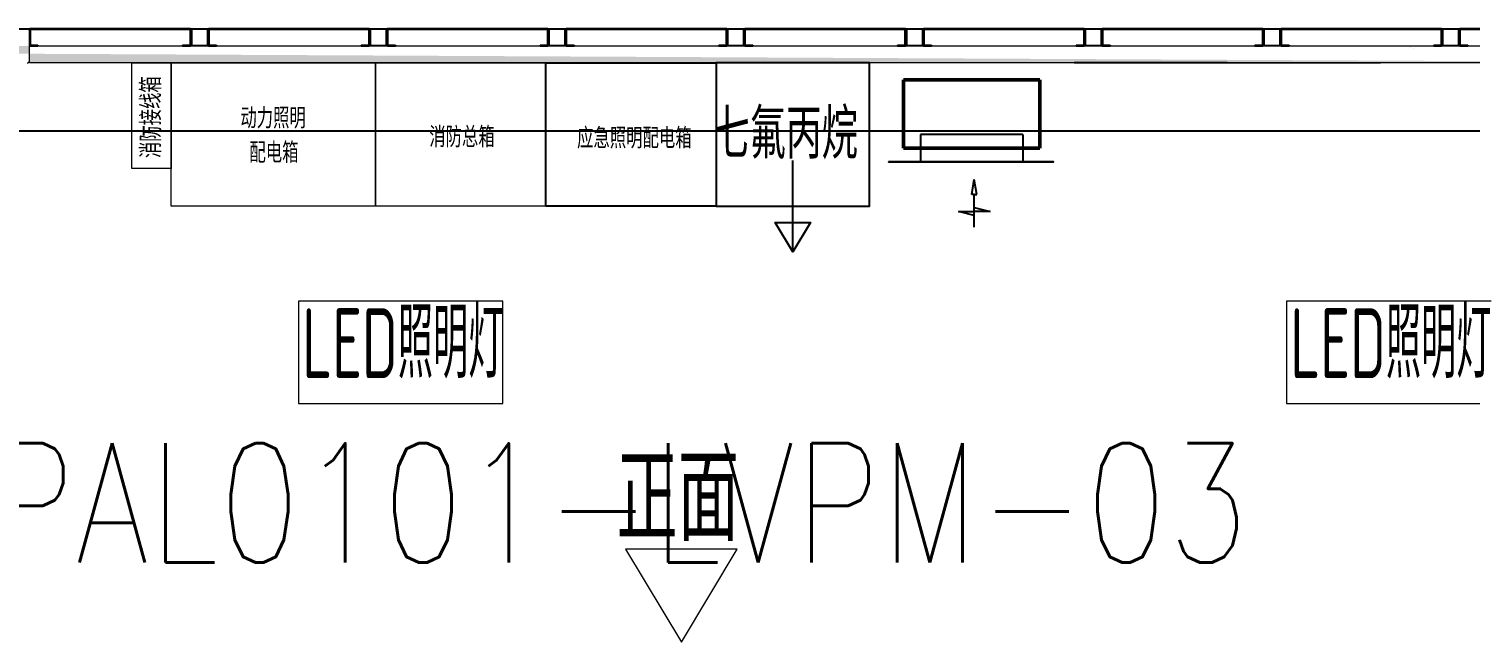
# Model space of a CAD drawing. Extents: x 758840 to 1108724, y -102573 to 143521.
# Drawn here: x 872265 to 876495, y 71883 to 73683 of the extents above; entities that cross this region are included whole.
import ezdxf
from ezdxf.enums import TextEntityAlignment as Align

# ---------------------------------------------------------------- set-up
doc = ezdxf.new("R2010")
doc.units = 0
doc.header["$LTSCALE"] = 1000
doc.header["$MEASUREMENT"] = 0
for name, color, linetype in [('01-房间正式编号', 1, 'Continuous'), ('02电气-设备', 255, 'Continuous'), ('02电气-设备基础', 252, 'Continuous'), ('ACS_PFG_FK', 30, 'Continuous'), ('hdt-101供电设计', 6, 'Continuous'), ('PUB_TEXT', 7, 'Continuous'), ('消防布置', 8, 'Continuous')]:
    doc.layers.add(name, color=color, linetype=linetype)
for name, color, linetype, lineweight in [('ACS_KT_LH', 51, 'ACS-LH', 60), ('ACS_PFG_F2', 31, 'Continuous', 50), ('细实线', 3, 'Continuous', 5)]:
    doc.layers.add(name, color=color, linetype=linetype, lineweight=lineweight)
doc.styles.add('_TEL_DIM', font='SIMPLEX', dxfattribs={"width": 0.8, "height": 3.5, "bigfont": 'HZTXT'})
doc.styles.add('Huarun_ziti', font='gbenor.shx', dxfattribs={"width": 0.7, "bigfont": 'gbcbig.shx'})
doc.styles.get("Standard").update_dxf_attribs({"font": 'gbenor.shx', "bigfont": 'gbcbig.shx'})
doc.styles.add('宋体', font='', dxfattribs={"width": 0.7})
doc.styles.add('平面图B$0$HZ', font='romans.shx', dxfattribs={"width": 0.8, "bigfont": 'gbcbig.shx'})
doc.styles.get('宋体').set_extended_font_data('SimSun')
doc.linetypes.add('ACS-LH', pattern='A,1,-0.25,1,-0.25,1,-0.25,1,-0.4,["LH",宋体,S=0.25,R=0,X=-0.2,Y=-0.1],-0.4', length=5.55)

# ---------------------------------------------------------------- blocks, each defined once
blk = doc.blocks.new('BD4-PAL0101-LVPM-03')
at = {"ltscale": 5}
h = blk.add_hatch(dxfattribs=at)
h.set_pattern_fill('隔热材料01', color=8, scale=80, angle=45)
h.set_pattern_definition([(315, (-6393581, 4851832.664), (28.28427125, 28.28427125), [4.0142, -35.9858]), (315, (-6393602.19, 4851811.474), (28.28427125, 28.28427125), [4.0142, -35.9858]), (135, (-6393568.565, 4851806.713), (-28.28427125, -28.28427125), [4.0142, -35.9858]), (135, (-6393576.24, 4851799.04), (-28.28427125, -28.28427125), [4.0142, -35.9858]), (225, (-6393553.707, 4851812.48), (28.28427125, -28.28427125), [40.0194, 0.0194]), (180, (-6393563.022, 4851806.003), (-28.2842, 28.2842), [3.4144, -53.1542]), (161.56505, (-6393538.152, 4851834.288), (-28.284169758, 28.28429741), [2.244, -87.1988]), (161.56505, (-6393566.436, 4851806.003), (-28.284169758, 28.28429741), [2.244, -87.1988]), (198.43495, (-6393530.48, 4851835.707), (-28.28429741, 28.28416976), [4.488, -84.9548]), (198.43495, (-6393558.764, 4851807.422), (-28.28429741, 28.28416976), [4.488, -84.9548]), (108.43495, (-6393543.119, 4851837.835), (-28.28429741, 28.284169758), [21.3712, -68.0716]), (108.43495, (-6393571.403, 4851809.551), (-28.28429741, 28.284169758), [21.3712, -68.0716]), (161.56505, (-6393552.715, 4851860.948), (-28.284169758, 28.28429741), [2.244, -87.1988]), (161.56505, (-6393581, 4851832.664), (-28.284169758, 28.28429741), [2.244, -87.1988]), (180, (-6393583.129, 4851833.374), (-28.2842, 28.2842), [3.4144, -53.1542]), (198.43495, (-6393558.26, 4851861.658), (-28.28429741, 28.28416976), [4.488, -84.9548]), (198.43495, (-6393586.543, 4851833.374), (-28.28429741, 28.28416976), [4.488, -84.9548]), (90, (-6393602.9, 4851813.603), (-28.2842, 28.2842), [3.4144, -53.1542]), (108.43495, (-6393573.905, 4851839.759), (-28.28429741, 28.284169758), [2.244, -87.1988]), (108.43495, (-6393602.19, 4851811.474), (-28.28429741, 28.284169758), [2.244, -87.1988]), (71.56505, (-6393574.615, 4851845.3), (-28.28416976, 28.28429741), [4.488, -84.9548]), (71.56505, (-6393602.9, 4851817.017), (-28.28416976, 28.28429741), [4.488, -84.9548]), (161.56505, (-6393550.793, 4851830.162), (-28.284169758, 28.28429741), [21.3712, -68.0716]), (161.56505, (-6393579.077, 4851801.878), (-28.284169758, 28.28429741), [21.3712, -68.0716]), (90, (-6393575.53, 4851793.496), (-28.2842, 28.2842), [3.4144, -53.1542]), (108.43495, (-6393547.244, 4851825.195), (-28.28429741, 28.284169758), [2.244, -87.1988]), (108.43495, (-6393575.529, 4851796.91), (-28.28429741, 28.284169758), [2.244, -87.1988]), (71.56505, (-6393548.664, 4851817.523), (-28.28416976, 28.28429741), [4.488, -84.9548]), (71.56505, (-6393576.948, 4851789.24), (-28.28416976, 28.28429741), [4.488, -84.9548])])
edge = h.paths.add_edge_path()
edge.add_line((1914731.1, 716073.1), (1914731.1, 716023.1))
edge.add_line((1914741, 716023.1), (1914741, 716073.1))
edge.add_line((1914961.1, 716073.1), (1915777, 716073.1))
edge.add_line((1915777, 716023.1), (1914961.1, 716023.1))
edge.add_line((1915877, 716073.1), (1917641.1, 716073.1))
edge.add_line((1917641.1, 716023.1), (1915877, 716023.1))
edge.add_line((1919291.1, 716073.1), (1924487.1, 716073.1))
edge.add_line((1924487.1, 716023.1), (1919291.1, 716023.1))
edge.add_line((1924587.1, 716073.1), (1928137.1, 716073.1))
edge.add_line((1928137.1, 716023.1), (1924587.1, 716023.1))
edge = h.paths.add_edge_path(flags=17)
edge.add_line((1924487.1, 716073.1), (1924487.1, 716023.1))
edge.add_line((1924587.1, 716023.1), (1924587.1, 716073.1))
edge.add_line((1919291.1, 716023.1), (1919291.1, 716073.1))
edge.add_line((1917641.1, 716073.1), (1917641.1, 716023.1))
edge.add_line((1914961.1, 716023.1), (1914961.1, 716073.1))
edge.add_line((1928137.1, 716073.1), (1928137.1, 716023.1))
at = {"linetype": 'Continuous', "lineweight": 25}
for p, q in [((1919763.5, 716123.1), (1919293.3, 716123.1)), ((1920288.1, 716123.1), (1919817.9, 716123.1)), ((1920812.7, 716123.1), (1920342.5, 716123.1)), ((1921337.3, 716123.1), (1920867.1, 716123.1)), ((1921861.9, 716123.1), (1921391.7, 716123.1)), ((1922386.5, 716123.1), (1921916.3, 716123.1)), ((1922911.1, 716123.1), (1922440.9, 716123.1)), ((1923435.7, 716123.1), (1922965.5, 716123.1)), ((1923960.3, 716123.1), (1923490.1, 716123.1)), ((1919291.1, 716120.9), (1919291.1, 716075.3)), ((1919293.1, 716120.9), (1919293.1, 716075.3)), ((1919763.5, 716121.1), (1919293.3, 716121.1)), ((1919763.7, 716075.3), (1919763.7, 716120.9)), ((1919765.7, 716120.9), (1919765.7, 716075.3)), ((1919765.7, 716075.3), (1919765.7, 716120.9)), ((1919815.7, 716120.9), (1919815.7, 716075.3)), ((1919817.7, 716120.9), (1919817.7, 716075.3)), ((1920288.1, 716121.1), (1919817.9, 716121.1)), ((1920288.3, 716075.3), (1920288.3, 716120.9)), ((1920290.3, 716120.9), (1920290.3, 716075.3)), ((1920290.3, 716075.3), (1920290.3, 716120.9)), ((1920340.3, 716120.9), (1920340.3, 716075.3)), ((1920342.3, 716120.9), (1920342.3, 716075.3)), ((1920812.7, 716121.1), (1920342.5, 716121.1)), ((1920812.9, 716075.3), (1920812.9, 716120.9)), ((1920814.9, 716120.9), (1920814.9, 716075.3)), ((1920814.9, 716075.3), (1920814.9, 716120.9)), ((1920864.9, 716120.9), (1920864.9, 716075.3)), ((1920866.9, 716120.9), (1920866.9, 716075.3)), ((1921337.3, 716121.1), (1920867.1, 716121.1)), ((1921337.5, 716075.3), (1921337.5, 716120.9)), ((1921339.5, 716120.9), (1921339.5, 716075.3)), ((1921339.5, 716075.3), (1921339.5, 716120.9)), ((1921389.5, 716120.9), (1921389.5, 716075.3)), ((1921391.5, 716120.9), (1921391.5, 716075.3)), ((1921861.9, 716121.1), (1921391.7, 716121.1)), ((1921862.1, 716075.3), (1921862.1, 716120.9)), ((1921864.1, 716075.3), (1921864.1, 716120.9)), ((1921864.1, 716120.9), (1921864.1, 716075.3)), ((1921914.1, 716120.9), (1921914.1, 716075.3)), ((1921916.1, 716120.9), (1921916.1, 716075.3)), ((1922386.5, 716121.1), (1921916.3, 716121.1)), ((1922386.7, 716075.3), (1922386.7, 716120.9)), ((1922388.7, 716120.9), (1922388.7, 716075.3)), ((1922388.7, 716075.3), (1922388.7, 716120.9)), ((1922438.7, 716120.9), (1922438.7, 716075.3)), ((1922440.7, 716120.9), (1922440.7, 716075.3)), ((1922911.1, 716121.1), (1922440.9, 716121.1)), ((1922911.3, 716075.3), (1922911.3, 716120.9)), ((1922913.3, 716120.9), (1922913.3, 716075.3)), ((1922913.3, 716075.3), (1922913.3, 716120.9)), ((1922963.3, 716120.9), (1922963.3, 716075.3)), ((1922965.3, 716120.9), (1922965.3, 716075.3)), ((1923435.7, 716121.1), (1922965.5, 716121.1)), ((1923435.9, 716075.3), (1923435.9, 716120.9)), ((1923437.9, 716120.9), (1923437.9, 716075.3)), ((1923437.9, 716075.3), (1923437.9, 716120.9)), ((1923487.9, 716120.9), (1923487.9, 716075.3)), ((1923489.9, 716120.9), (1923489.9, 716075.3)), ((1923960.3, 716121.1), (1923490.1, 716121.1)), ((1919293.3, 716075.1), (1919316.1, 716075.1)), ((1919293.3, 716073.1), (1919316.1, 716073.1)), ((1919316.1, 716075.1), (1919316.1, 716073.1)), ((1919740.7, 716075.1), (1919740.7, 716073.1)), ((1919740.7, 716075.1), (1919763.5, 716075.1)), ((1919740.7, 716073.1), (1919763.5, 716073.1)), ((1919817.9, 716075.1), (1919840.7, 716075.1)), ((1919817.9, 716073.1), (1919840.7, 716073.1)), ((1919840.7, 716075.1), (1919840.7, 716073.1)), ((1920265.3, 716075.1), (1920265.3, 716073.1)), ((1920265.3, 716075.1), (1920288.1, 716075.1)), ((1920265.3, 716073.1), (1920288.1, 716073.1)), ((1920342.5, 716075.1), (1920365.3, 716075.1)), ((1920342.5, 716073.1), (1920365.3, 716073.1)), ((1920365.3, 716075.1), (1920365.3, 716073.1)), ((1920789.9, 716075.1), (1920789.9, 716073.1)), ((1920789.9, 716075.1), (1920812.7, 716075.1)), ((1920789.9, 716073.1), (1920812.7, 716073.1)), ((1920867.1, 716075.1), (1920889.9, 716075.1)), ((1920867.1, 716073.1), (1920889.9, 716073.1)), ((1920889.9, 716075.1), (1920889.9, 716073.1)), ((1921314.5, 716075.1), (1921314.5, 716073.1)), ((1921314.5, 716075.1), (1921337.3, 716075.1)), ((1921314.5, 716073.1), (1921337.3, 716073.1)), ((1921391.7, 716075.1), (1921414.5, 716075.1)), ((1921391.7, 716073.1), (1921414.5, 716073.1)), ((1921414.5, 716075.1), (1921414.5, 716073.1)), ((1921839.1, 716075.1), (1921839.1, 716073.1)), ((1921839.1, 716075.1), (1921861.9, 716075.1)), ((1921839.1, 716073.1), (1921861.9, 716073.1)), ((1921916.3, 716075.1), (1921939.1, 716075.1)), ((1921916.3, 716073.1), (1921939.1, 716073.1)), ((1921939.1, 716075.1), (1921939.1, 716073.1)), ((1922363.7, 716075.1), (1922363.7, 716073.1)), ((1922363.7, 716075.1), (1922386.5, 716075.1)), ((1922363.7, 716073.1), (1922386.5, 716073.1)), ((1922440.9, 716075.1), (1922463.7, 716075.1)), ((1922440.9, 716073.1), (1922463.7, 716073.1)), ((1922463.7, 716075.1), (1922463.7, 716073.1)), ((1922888.3, 716075.1), (1922888.3, 716073.1)), ((1922888.3, 716075.1), (1922911.1, 716075.1)), ((1922888.3, 716073.1), (1922911.1, 716073.1)), ((1922965.5, 716075.1), (1922988.3, 716075.1)), ((1922965.5, 716073.1), (1922988.3, 716073.1)), ((1922988.3, 716075.1), (1922988.3, 716073.1)), ((1923412.9, 716075.1), (1923412.9, 716073.1)), ((1923412.9, 716075.1), (1923435.7, 716075.1)), ((1923412.9, 716073.1), (1923435.7, 716073.1)), ((1923490.1, 716075.1), (1923512.9, 716075.1)), ((1923490.1, 716073.1), (1923512.9, 716073.1)), ((1923512.9, 716075.1), (1923512.9, 716073.1))]:
    blk.add_line(p, q, dxfattribs=at)
at = {"lineweight": 15}
for p, q in [((1919291.1, 716073.1), (1924487.1, 716073.1)), ((1919291.1, 716023.1), (1919291.1, 716073.1)), ((1924487.1, 716023.1), (1919291.1, 716023.1)), ((1919591.9, 715713.1), (1919591.9, 716023.1)), ((1919591.9, 716023.1), (1919706.9, 716023.1)), ((1919706.9, 716023.1), (1919706.9, 715713.1)), ((1920306.9, 716023.1), (1920806.9, 716023.1)), ((1920306.9, 715603.1), (1920306.9, 716023.1)), ((1920806.9, 716023.1), (1920806.9, 715603.1)), ((1919706.9, 715713.1), (1919591.9, 715713.1)), ((1920806.9, 715603.1), (1920306.9, 715603.1))]:
    blk.add_line(p, q, dxfattribs=at)
at = {"linetype": 'Continuous', "lineweight": 15}
for p, q in [((1919858.8, 716072.7), (1919858.8, 716072.7)), ((1920349.5, 716072.9), (1920349.5, 716072.9)), ((1921409.2, 716073), (1921409.2, 716073)), ((1922950.4, 716073), (1922950.4, 716073)), ((1923345.4, 716067.4), (1923345.4, 716067.4)), ((1923353, 716064.6), (1923353, 716064.6)), ((1923471.7, 716072.5), (1923471.7, 716072.5))]:
    blk.add_line(p, q, dxfattribs=at)
at = {"linetype": 'ByBlock', "lineweight": 15}
for p, q in [((1919706.9, 715603.1), (1919706.9, 716023.1)), ((1919706.9, 716023.1), (1920306.9, 716023.1)), ((1920306.9, 716023.1), (1920306.9, 715603.1)), ((1922704.9, 716023.1), (1923256.9, 716023.1)), ((1920306.9, 715603.1), (1919706.9, 715603.1))]:
    blk.add_line(p, q, dxfattribs=at)
at = {"lineweight": -3}
for p, q in [((1920806.9, 716023.1), (1921306.9, 716023.1)), ((1920806.9, 715603.1), (1920806.9, 716023.1)), ((1921306.9, 716023.1), (1921306.9, 715603.1)), ((1922807.2, 716023.1), (1922357.2, 716023.1)), ((1921306.9, 715603.1), (1920806.9, 715603.1))]:
    blk.add_line(p, q, dxfattribs=at)
for p, q in [((1922056.9, 715637, 200), (1922064.5, 715681.4, 200)), ((1922072, 715637, 200), (1922064.5, 715681.4, 200)), ((1922064.5, 715637, 200), (1922056.9, 715637, 200)), ((1922064.5, 715637, 200), (1922072, 715637, 200)), ((1922064.5, 715541, 200), (1922064.5, 715637, 200)), ((1922064.5, 715575, 200), (1922017.8, 715587, 200)), ((1922017.8, 715587, 200), (1922064.6, 715587, 200)), ((1922064.5, 715599, 200), (1922111.5, 715587, 200)), ((1922111.5, 715587, 200), (1922064.6, 715587, 200))]:
    blk.add_line(p, q)
blk.add_lwpolyline([(1921306.9, 715603.1), (1921756.9, 715603.1), (1921756.9, 716023.1), (1921306.9, 716023.1)], close=True, dxfattribs=at)
at = {"linetype": 'Continuous', "lineweight": 25}
for centre, radius, start, end in [((1919293.3, 716120.9), 2.2, 90, 180), ((1919763.5, 716120.9), 2.2, 0, 90), ((1919817.9, 716120.9), 2.2, 90, 180), ((1920288.1, 716120.9), 2.2, 0, 90), ((1920342.5, 716120.9), 2.2, 90, 180), ((1920812.7, 716120.9), 2.2, 0, 90), ((1920867.1, 716120.9), 2.2, 90, 180), ((1921337.3, 716120.9), 2.2, 0, 90), ((1921391.7, 716120.9), 2.2, 90, 180), ((1921861.9, 716120.9), 2.2, 0, 90), ((1921916.3, 716120.9), 2.2, 90, 180), ((1922386.5, 716120.9), 2.2, 0, 90), ((1922440.9, 716120.9), 2.2, 90, 180), ((1922911.1, 716120.9), 2.2, 0, 90), ((1922965.5, 716120.9), 2.2, 90, 180), ((1923435.7, 716120.9), 2.2, 0, 90), ((1923490.1, 716120.9), 2.2, 90, 180), ((1919293.3, 716120.9), 0.2, 90, 180), ((1919763.5, 716120.9), 0.2, 0, 90), ((1919817.9, 716120.9), 0.2, 90, 180), ((1920288.1, 716120.9), 0.2, 0, 90), ((1920342.5, 716120.9), 0.2, 90, 180), ((1920812.7, 716120.9), 0.2, 0, 90), ((1920867.1, 716120.9), 0.2, 90, 180), ((1921337.3, 716120.9), 0.2, 0, 90), ((1921391.7, 716120.9), 0.2, 90, 180), ((1921861.9, 716120.9), 0.2, 0, 90), ((1921916.3, 716120.9), 0.2, 90, 180), ((1922386.5, 716120.9), 0.2, 0, 90), ((1922440.9, 716120.9), 0.2, 90, 180), ((1922911.1, 716120.9), 0.2, 0, 90), ((1922965.5, 716120.9), 0.2, 90, 180), ((1923435.7, 716120.9), 0.2, 0, 90), ((1923490.1, 716120.9), 0.2, 90, 180), ((1919293.3, 716075.3), 2.2, 180, 270), ((1919293.3, 716075.3), 0.2, 180, 270), ((1919763.5, 716075.3), 0.2, 270, 0), ((1919763.5, 716075.3), 2.2, 270, 0), ((1919817.9, 716075.3), 2.2, 180, 270), ((1919817.9, 716075.3), 0.2, 180, 270), ((1920288.1, 716075.3), 0.2, 270, 0), ((1920288.1, 716075.3), 2.2, 270, 0), ((1920342.5, 716075.3), 2.2, 180, 270), ((1920342.5, 716075.3), 0.2, 180, 270), ((1920812.7, 716075.3), 0.2, 270, 0), ((1920812.7, 716075.3), 2.2, 270, 0), ((1920867.1, 716075.3), 2.2, 180, 270), ((1920867.1, 716075.3), 0.2, 180, 270), ((1921337.3, 716075.3), 0.2, 270, 0), ((1921337.3, 716075.3), 2.2, 270, 0), ((1921391.7, 716075.3), 2.2, 180, 270), ((1921391.7, 716075.3), 0.2, 180, 270), ((1921861.9, 716075.3), 0.2, 270, 0), ((1921861.9, 716075.3), 2.2, 270, 0), ((1921916.3, 716075.3), 2.2, 180, 270), ((1921916.3, 716075.3), 0.2, 180, 270), ((1922386.5, 716075.3), 0.2, 270, 0), ((1922386.5, 716075.3), 2.2, 270, 0), ((1922440.9, 716075.3), 2.2, 180, 270), ((1922440.9, 716075.3), 0.2, 180, 270), ((1922911.1, 716075.3), 0.2, 270, 0), ((1922911.1, 716075.3), 2.2, 270, 0), ((1922965.5, 716075.3), 2.2, 180, 270), ((1922965.5, 716075.3), 0.2, 180, 270), ((1923435.7, 716075.3), 0.2, 270, 0), ((1923435.7, 716075.3), 2.2, 270, 0), ((1923490.1, 716075.3), 2.2, 180, 270), ((1923490.1, 716075.3), 0.2, 180, 270)]:
    blk.add_arc(centre, radius, start, end, dxfattribs=at)
at = {"layer": 'ACS_KT_LH', "linetype": 'ByBlock', "lineweight": 15}
for p, q in [((1921368.8, 714596.4), (1921040.9, 714596.4)), ((1921040.9, 714596.4), (1921204.8, 714323.4)), ((1921204.8, 714323.4), (1921368.8, 714596.4))]:
    blk.add_line(p, q, dxfattribs=at)
at = {"layer": 'ACS_PFG_F2'}
for p, q in [((1921856.9, 715973.1), (1922257.2, 715973.1)), ((1921856.9, 715973.1), (1921856.9, 715773.2)), ((1922257.2, 715973.1), (1922257.2, 715773.2)), ((1921856.9, 715773.2), (1922257.2, 715773.2))]:
    blk.add_line(p, q, dxfattribs=at)
at = {"layer": 'ACS_PFG_FK'}
for p, q in [((1921906.9, 715813.2), (1921906.9, 715733.2)), ((1922207.2, 715813.2), (1921906.9, 715813.2)), ((1922207.2, 715813.2), (1922207.2, 715733.2))]:
    blk.add_line(p, q, dxfattribs=at)
at = {"layer": 'hdt-101供电设计', "lineweight": 15}
for p, q in [((1920681.1, 715323.6), (1920081.1, 715323.6)), ((1920081.1, 715323.6), (1920081.1, 715023.6)), ((1920681.1, 715023.6), (1920681.1, 715323.6)), ((1923581.1, 715323.6), (1922981.1, 715323.6)), ((1922981.1, 715323.6), (1922981.1, 715023.6)), ((1920081.1, 715023.6), (1920681.1, 715023.6)), ((1922981.1, 715023.6), (1923581.1, 715023.6))]:
    blk.add_line(p, q, dxfattribs=at)
at = {"layer": '消防布置', "linetype": 'ByBlock'}
blk.add_lwpolyline([(1921531.9, 715469.2), (1921479.7, 715555.3), (1921584.1, 715555.3), (1921531.9, 715469.2), (1921531.9, 715737)], dxfattribs=at)
at = {"layer": '细实线', "lineweight": 15}
for p, q in [((1919811.7, 716123.1), (1919769.7, 716123.1)), ((1920336.3, 716123.1), (1920294.3, 716123.1)), ((1920860.9, 716123.1), (1920818.9, 716123.1)), ((1921385.5, 716123.1), (1921343.5, 716123.1)), ((1921910.1, 716123.1), (1921868.1, 716123.1)), ((1922434.7, 716123.1), (1922392.7, 716123.1)), ((1922959.3, 716123.1), (1922917.3, 716123.1)), ((1923483.9, 716123.1), (1923441.9, 716123.1)), ((1919291.1, 716029.1), (1919291.1, 716117.1)), ((1919765.7, 716119.1), (1919765.7, 716077.1)), ((1919767.7, 716119.1), (1919767.7, 716077.1)), ((1919811.7, 716121.1), (1919769.7, 716121.1)), ((1919813.7, 716077.1), (1919813.7, 716119.1)), ((1919815.7, 716077.1), (1919815.7, 716119.1)), ((1920290.3, 716119.1), (1920290.3, 716077.1)), ((1920292.3, 716119.1), (1920292.3, 716077.1)), ((1920336.3, 716121.1), (1920294.3, 716121.1)), ((1920338.3, 716077.1), (1920338.3, 716119.1)), ((1920340.3, 716077.1), (1920340.3, 716119.1)), ((1920814.9, 716119.1), (1920814.9, 716077.1)), ((1920816.9, 716119.1), (1920816.9, 716077.1)), ((1920860.9, 716121.1), (1920818.9, 716121.1)), ((1920862.9, 716077.1), (1920862.9, 716119.1)), ((1920864.9, 716077.1), (1920864.9, 716119.1)), ((1921339.5, 716119.1), (1921339.5, 716077.1)), ((1921341.5, 716119.1), (1921341.5, 716077.1)), ((1921385.5, 716121.1), (1921343.5, 716121.1)), ((1921387.5, 716077.1), (1921387.5, 716119.1)), ((1921389.5, 716077.1), (1921389.5, 716119.1)), ((1921864.1, 716119.1), (1921864.1, 716077.1)), ((1921866.1, 716119.1), (1921866.1, 716077.1)), ((1921910.1, 716121.1), (1921868.1, 716121.1)), ((1921912.1, 716077.1), (1921912.1, 716119.1)), ((1921914.1, 716077.1), (1921914.1, 716119.1)), ((1922388.7, 716119.1), (1922388.7, 716077.1)), ((1922390.7, 716119.1), (1922390.7, 716077.1)), ((1922434.7, 716121.1), (1922392.7, 716121.1)), ((1922436.7, 716077.1), (1922436.7, 716119.1)), ((1922438.7, 716077.1), (1922438.7, 716119.1)), ((1922913.3, 716119.1), (1922913.3, 716077.1)), ((1922915.3, 716119.1), (1922915.3, 716077.1)), ((1922959.3, 716121.1), (1922917.3, 716121.1)), ((1922961.3, 716077.1), (1922961.3, 716119.1)), ((1922963.3, 716077.1), (1922963.3, 716119.1)), ((1923437.9, 716119.1), (1923437.9, 716077.1)), ((1923439.9, 716119.1), (1923439.9, 716077.1)), ((1923483.9, 716121.1), (1923441.9, 716121.1)), ((1923485.9, 716077.1), (1923485.9, 716119.1)), ((1923487.9, 716077.1), (1923487.9, 716119.1)), ((1919769.7, 716075.1), (1919811.7, 716075.1)), ((1919769.7, 716073.1), (1919811.7, 716073.1)), ((1920294.3, 716075.1), (1920336.3, 716075.1)), ((1920294.3, 716073.1), (1920336.3, 716073.1)), ((1920818.9, 716075.1), (1920860.9, 716075.1)), ((1920818.9, 716073.1), (1920860.9, 716073.1)), ((1921343.5, 716075.1), (1921385.5, 716075.1)), ((1921343.5, 716073.1), (1921385.5, 716073.1)), ((1921868.1, 716075.1), (1921910.1, 716075.1)), ((1921868.1, 716073.1), (1921910.1, 716073.1)), ((1922392.7, 716075.1), (1922434.7, 716075.1)), ((1922392.7, 716073.1), (1922434.7, 716073.1)), ((1922917.3, 716075.1), (1922959.3, 716075.1)), ((1922917.3, 716073.1), (1922959.3, 716073.1)), ((1923441.9, 716075.1), (1923483.9, 716075.1)), ((1923441.9, 716073.1), (1923483.9, 716073.1))]:
    blk.add_line(p, q, dxfattribs=at)
for centre, radius, start, end in [((1919285.1, 716117.1), 6, 0, 90), ((1919769.7, 716119.1), 4, 90, 180), ((1919811.7, 716119.1), 4, 0, 90), ((1920294.3, 716119.1), 4, 90, 180), ((1920336.3, 716119.1), 4, 0, 90), ((1920818.9, 716119.1), 4, 90, 180), ((1920860.9, 716119.1), 4, 0, 90), ((1921343.5, 716119.1), 4, 90, 180), ((1921385.5, 716119.1), 4, 0, 90), ((1921868.1, 716119.1), 4, 90, 180), ((1921910.1, 716119.1), 4, 0, 90), ((1922392.7, 716119.1), 4, 90, 180), ((1922434.7, 716119.1), 4, 0, 90), ((1922917.3, 716119.1), 4, 90, 180), ((1922959.3, 716119.1), 4, 0, 90), ((1923441.9, 716119.1), 4, 90, 180), ((1923483.9, 716119.1), 4, 0, 90), ((1919769.7, 716119.1), 2, 90, 180), ((1919811.7, 716119.1), 2, 0, 90), ((1920294.3, 716119.1), 2, 90, 180), ((1920336.3, 716119.1), 2, 0, 90), ((1920818.9, 716119.1), 2, 90, 180), ((1920860.9, 716119.1), 2, 0, 90), ((1921343.5, 716119.1), 2, 90, 180), ((1921385.5, 716119.1), 2, 0, 90), ((1921868.1, 716119.1), 2, 90, 180), ((1921910.1, 716119.1), 2, 0, 90), ((1922392.7, 716119.1), 2, 90, 180), ((1922434.7, 716119.1), 2, 0, 90), ((1922917.3, 716119.1), 2, 90, 180), ((1922959.3, 716119.1), 2, 0, 90), ((1923441.9, 716119.1), 2, 90, 180), ((1923483.9, 716119.1), 2, 0, 90), ((1919769.7, 716077.1), 4, 180, 270), ((1919769.7, 716077.1), 2, 180, 270), ((1919811.7, 716077.1), 2, 270, 0), ((1919811.7, 716077.1), 4, 270, 0), ((1920294.3, 716077.1), 4, 180, 270), ((1920294.3, 716077.1), 2, 180, 270), ((1920336.3, 716077.1), 2, 270, 0), ((1920336.3, 716077.1), 4, 270, 0), ((1920818.9, 716077.1), 4, 180, 270), ((1920818.9, 716077.1), 2, 180, 270), ((1920860.9, 716077.1), 2, 270, 0), ((1920860.9, 716077.1), 4, 270, 0), ((1921343.5, 716077.1), 4, 180, 270), ((1921343.5, 716077.1), 2, 180, 270), ((1921385.5, 716077.1), 2, 270, 0), ((1921385.5, 716077.1), 4, 270, 0), ((1921868.1, 716077.1), 4, 180, 270), ((1921868.1, 716077.1), 2, 180, 270), ((1921910.1, 716077.1), 2, 270, 0), ((1921910.1, 716077.1), 4, 270, 0), ((1922392.7, 716077.1), 4, 180, 270), ((1922392.7, 716077.1), 2, 180, 270), ((1922434.7, 716077.1), 2, 270, 0), ((1922434.7, 716077.1), 4, 270, 0), ((1922917.3, 716077.1), 4, 180, 270), ((1922917.3, 716077.1), 2, 180, 270), ((1922959.3, 716077.1), 2, 270, 0), ((1922959.3, 716077.1), 4, 270, 0), ((1923441.9, 716077.1), 4, 180, 270), ((1923441.9, 716077.1), 2, 180, 270), ((1923483.9, 716077.1), 2, 270, 0), ((1923483.9, 716077.1), 4, 270, 0), ((1919285.1, 716029.1), 6, 270, 0)]:
    blk.add_arc(centre, radius, start, end, dxfattribs=at)
at = {"lineweight": -3, "style": '_TEL_DIM', "width": 0.8}
blk.add_text('消防接线箱', height=60, rotation=90, dxfattribs=at).set_placement((1919678.2, 715743.8))
at = {"linetype": 'ByBlock', "lineweight": 15, "style": '_TEL_DIM', "width": 0.8}
for s, p in [('动力照明', (1919910.5, 715831)), ('应急照明配电箱', (1920898.8, 715772.3)), ('配电箱', (1919937.1, 715729.8))]:
    blk.add_text(s, height=60, dxfattribs=at).set_placement(p)
at = {"lineweight": -3, "style": '_TEL_DIM', "width": 0.8}
blk.add_text('消防总箱', height=60, dxfattribs=at).set_placement((1920464.7, 715775.5))
at = {"linetype": 'ByBlock', "lineweight": 15}
blk.add_text('正面', height=250, dxfattribs=at).set_placement((1921014.1, 714620.3))
at = {"layer": 'hdt-101供电设计', "lineweight": 15, "style": 'Huarun_ziti', "width": 0.7}
for p in [(1920091.9, 715098.3), (1922991.9, 715098.3)]:
    blk.add_text('LED照明灯', height=204.8, dxfattribs=at).set_placement(p)
at = {"layer": 'PUB_TEXT', "linetype": 'ByBlock'}
blk.add_text('七氟丙烷', height=147, dxfattribs=at).set_placement((1921299.4, 715741.6))
at = {"layer": 'ACS_PFG_FK'}
mesh = blk.add_polymesh((2, 7), dxfattribs=at)
for k, corner in enumerate([(1921812.7, 715733.2), (1921892.7, 715733.2), (1921972.7, 715733.2), (1922052.7, 715733.2), (1922132.7, 715733.2), (1922212.7, 715733.2), (1922292.7, 715733.2), (1921812.7, 715733.2, 400), (1921892.7, 715733.2, 400), (1921972.7, 715733.2, 400), (1922052.7, 715733.2, 400), (1922132.7, 715733.2, 400), (1922212.7, 715733.2, 400), (1922292.7, 715733.2, 400)]):
    mesh.set_mesh_vertex(divmod(k, 7), corner)
mesh = blk.add_polymesh((2, 7), dxfattribs=at)
for k, corner in enumerate([(1921817.1, 715733.2), (1921897.1, 715733.2), (1921977.1, 715733.2), (1922057.1, 715733.2), (1922137.1, 715733.2), (1922217.1, 715733.2), (1922297.1, 715733.2), (1921817.1, 715733.2, 400), (1921897.1, 715733.2, 400), (1921977.1, 715733.2, 400), (1922057.1, 715733.2, 400), (1922137.1, 715733.2, 400), (1922217.1, 715733.2, 400), (1922297.1, 715733.2, 400)]):
    mesh.set_mesh_vertex(divmod(k, 7), corner)

msp = doc.modelspace()

# ---------------------------------------------------------------- linework, layer by layer
at = {"layer": '02电气-设备基础'}
msp.add_lwpolyline([(901460.28, 73382.53), (847360.28, 73382.53), (847360.28, 73682.52), (901460.28, 73682.52)], close=True, dxfattribs=at)

# ---------------------------------------------------------------- block references
at = {"layer": '02电气-设备'}
msp.add_blockref('BD4-PAL0101-LVPM-03', (-1047025.03, -642440.55), dxfattribs=at)

# ---------------------------------------------------------------- texts
at = {"layer": '01-房间正式编号', "color": 1, "style": '平面图B$0$HZ', "width": 0.8}
msp.add_text('BD4-PAL0101-LVPM-03', height=350, dxfattribs=at).set_placement((873469.34, 72116.41), align=Align.CENTER)

doc.saveas('drawing.dxf')
